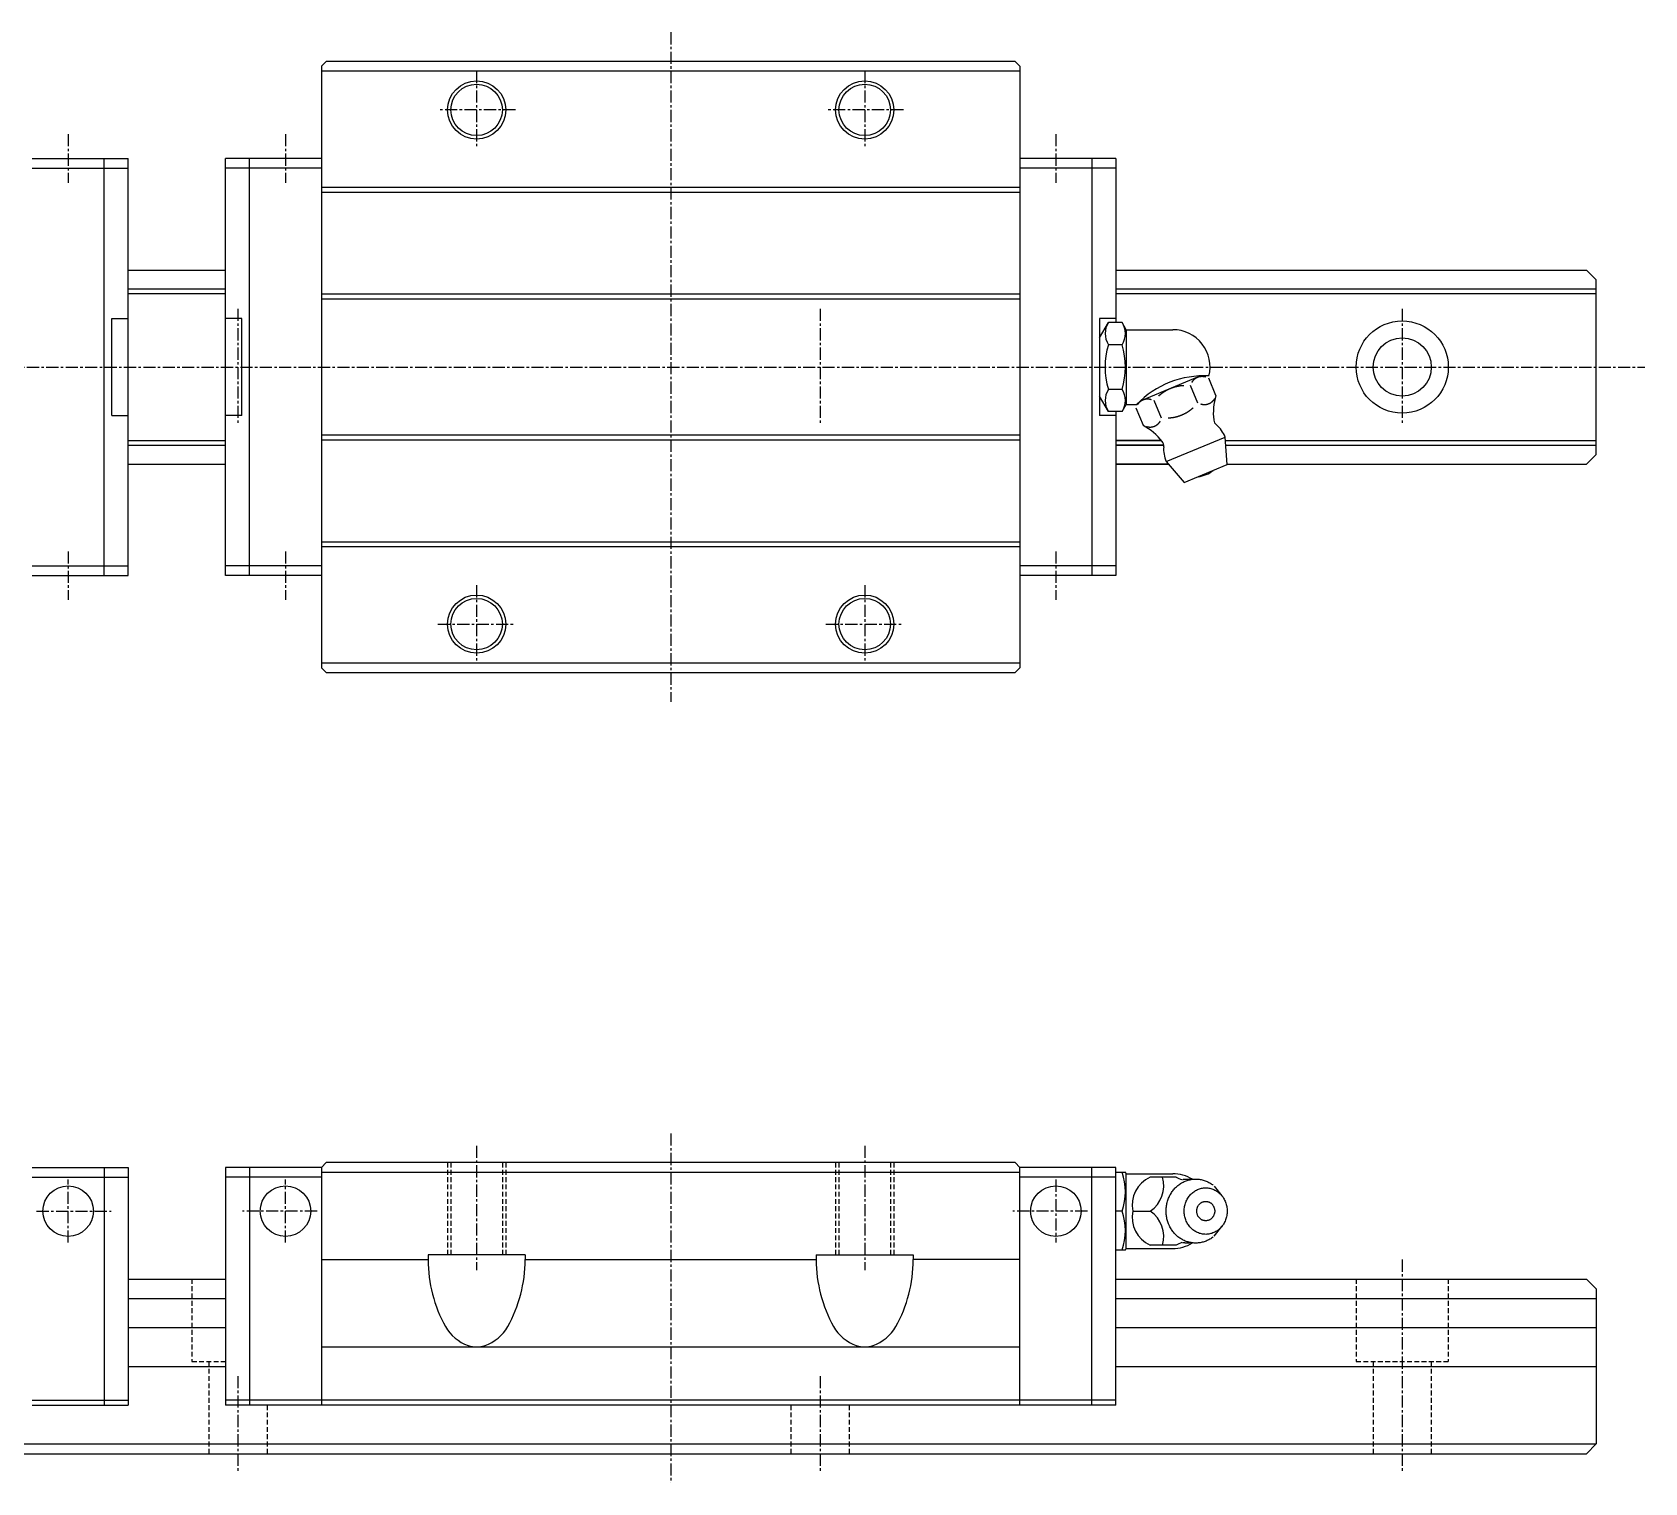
# Model space of a CAD drawing. Extents: x 10 to 404, y 10 to 189.
# Drawn here: x 238.1 to 404.3, y 39.9 to 189.4 of the extents above; entities that cross this region are included whole.
import ezdxf

# ---------------------------------------------------------------- set-up
doc = ezdxf.new("R2010")
doc.units = 0
doc.linetypes.add('CENTER', pattern=[2, 1.25, -0.25, 0.25, -0.25])
doc.linetypes.add('DASHED', pattern=[0.75, 0.5, -0.25])
doc.layers.get('0').update_dxf_attribs({"linetype": 'CONTINUOUS'})
doc.layers.add('CENTER', color=1, linetype='CENTER')

msp = doc.modelspace()

# ---------------------------------------------------------------- linework, layer by layer
at = {"color": 7, "linetype": 'CONTINUOUS'}
for p, q in [((267.93, 185.93), (268.43, 186.43)), ((339.43, 186.43), (268.43, 186.43)), ((339.93, 185.93), (339.43, 186.43)), ((267.93, 185.93), (267.93, 123.93)), ((339.93, 185.43), (267.93, 185.43)), ((339.93, 185.93), (339.93, 123.93)), ((238.13, 176.43), (245.53, 176.43)), ((245.53, 133.43), (245.53, 176.43)), ((245.53, 176.43), (248.03, 176.43)), ((248.03, 133.43), (248.03, 176.43)), ((258.03, 133.43), (258.03, 176.43)), ((260.53, 176.43), (258.03, 176.43)), ((260.53, 133.43), (260.53, 176.43)), ((267.93, 176.43), (260.53, 176.43)), ((347.33, 176.43), (339.93, 176.43)), ((347.33, 176.43), (347.33, 133.43)), ((349.83, 176.43), (347.33, 176.43)), ((349.83, 176.43), (349.83, 159.53)), ((238.13, 175.43), (245.53, 175.43)), ((245.53, 175.43), (248.03, 175.43)), ((260.53, 175.43), (258.03, 175.43)), ((267.93, 175.43), (260.53, 175.43)), ((347.33, 175.43), (339.93, 175.43)), ((349.83, 175.43), (347.33, 175.43)), ((339.93, 173.43), (267.93, 173.43)), ((339.93, 172.93), (267.93, 172.93)), ((248.03, 164.93), (258.03, 164.93)), ((349.83, 164.93), (398.33, 164.93)), ((399.33, 163.93), (398.33, 164.93)), ((248.03, 163), (258.03, 163)), ((349.83, 163), (399.33, 163)), ((399.33, 145.93), (399.33, 163.93)), ((248.03, 162.5), (258.03, 162.5)), ((339.93, 162.43), (267.93, 162.43)), ((339.93, 161.93), (267.93, 161.93)), ((349.83, 162.5), (399.33, 162.5)), ((246.33, 149.93), (246.33, 159.93)), ((246.33, 159.93), (248.03, 159.93)), ((259.73, 159.93), (258.03, 159.93)), ((259.73, 149.93), (259.73, 159.93)), ((348.13, 159.93), (348.13, 149.93)), ((349.83, 159.93), (348.13, 159.93)), ((348.13, 157.93), (349.05, 159.53)), ((348.13, 157.93), (348.13, 151.93)), ((350.45, 159.53), (349.05, 159.53)), ((350.89, 158.78), (350.45, 159.53)), ((350.89, 158.78), (350.89, 151.08)), ((350.89, 158.78), (355.68, 158.78)), ((350.45, 157.23), (349.05, 157.23)), ((352.36, 151.45), (358.52, 154.01)), ((358.26, 151.22), (357.51, 153.02)), ((360.13, 152), (359.39, 153.79)), ((349.05, 150.33), (348.13, 151.93)), ((350.45, 152.63), (349.05, 152.63)), ((354.52, 149.67), (353.77, 151.47)), ((246.33, 149.93), (248.03, 149.93)), ((259.73, 149.93), (258.03, 149.93)), ((349.83, 149.93), (348.13, 149.93)), ((350.45, 150.33), (349.05, 150.33)), ((349.83, 150.33), (349.83, 133.43)), ((350.45, 150.33), (350.89, 151.08)), ((350.89, 151.08), (351.98, 151.08)), ((352.65, 148.9), (351.9, 150.69)), ((267.93, 147.93), (339.93, 147.93)), ((248.03, 147.37), (258.03, 147.37)), ((248.03, 146.87), (258.03, 146.87)), ((267.93, 147.43), (339.93, 147.43)), ((354.51, 147.37), (349.83, 147.37)), ((349.83, 147.37), (354.51, 147.37)), ((354.77, 146.87), (349.83, 146.87)), ((349.83, 146.87), (354.77, 146.87)), ((354.99, 145.19), (361.09, 147.71)), ((361.29, 144.87), (361.09, 147.71)), ((361.12, 147.37), (399.33, 147.37)), ((361.15, 146.87), (399.33, 146.87)), ((248.03, 144.93), (258.03, 144.93)), ((355.21, 144.93), (349.83, 144.93)), ((349.83, 144.93), (355.21, 144.93)), ((354.99, 145.19), (356.86, 143.04)), ((356.86, 143.04), (361.29, 144.87)), ((361.29, 144.93), (398.33, 144.93)), ((399.33, 145.93), (398.33, 144.93)), ((267.93, 136.93), (339.93, 136.93)), ((267.93, 136.43), (339.93, 136.43)), ((238.13, 134.43), (245.53, 134.43)), ((238.13, 133.43), (245.53, 133.43)), ((245.53, 134.43), (248.03, 134.43)), ((245.53, 133.43), (248.03, 133.43)), ((260.53, 134.43), (258.03, 134.43)), ((260.53, 133.43), (258.03, 133.43)), ((267.93, 134.43), (260.53, 134.43)), ((267.93, 133.43), (260.53, 133.43)), ((347.33, 134.43), (339.93, 134.43)), ((347.33, 133.43), (339.93, 133.43)), ((349.83, 134.43), (347.33, 134.43)), ((349.83, 133.43), (347.33, 133.43)), ((267.93, 124.43), (339.93, 124.43)), ((267.93, 123.93), (268.43, 123.43)), ((268.43, 123.43), (339.43, 123.43)), ((339.43, 123.43), (339.93, 123.93)), ((238.13, 72.43), (245.53, 72.43)), ((245.53, 72.43), (245.53, 47.93)), ((245.53, 72.43), (248.03, 72.43)), ((248.03, 72.43), (248.03, 47.93)), ((258.03, 72.43), (258.03, 47.93)), ((260.53, 72.43), (258.03, 72.43)), ((260.53, 72.43), (260.53, 47.93)), ((267.93, 72.43), (260.53, 72.43)), ((268.43, 72.93), (267.93, 72.43)), ((267.93, 72.43), (267.93, 47.93)), ((267.93, 71.93), (339.93, 71.93)), ((339.43, 72.93), (268.43, 72.93)), ((339.43, 72.93), (339.93, 72.43)), ((339.93, 47.93), (339.93, 72.43)), ((347.33, 72.43), (339.93, 72.43)), ((347.33, 47.93), (347.33, 72.43)), ((349.83, 72.43), (347.33, 72.43)), ((349.83, 47.93), (349.83, 72.43)), ((349.83, 71.93), (350.8, 71.93)), ((350.89, 71.78), (350.8, 71.93)), ((350.89, 71.78), (355.68, 71.78)), ((350.89, 64.08), (350.89, 71.78)), ((238.13, 71.43), (245.53, 71.43)), ((245.53, 71.43), (248.03, 71.43)), ((260.53, 71.43), (258.03, 71.43)), ((267.93, 71.43), (260.53, 71.43)), ((347.33, 71.43), (339.93, 71.43)), ((349.83, 71.43), (347.33, 71.43)), ((356.03, 71.44), (353.35, 71.44)), ((359.95, 70.51), (360.75, 69.51)), ((350.45, 67.93), (349.83, 67.93)), ((351.56, 67.93), (353.35, 67.93)), ((359.95, 65.36), (360.75, 66.36)), ((288.93, 63.43), (278.93, 63.43)), ((278.93, 63.43), (278.93, 62.93)), ((288.93, 63.43), (288.93, 62.93)), ((318.93, 63.43), (328.93, 63.43)), ((318.93, 63.43), (318.93, 62.93)), ((328.93, 63.43), (328.93, 62.93)), ((349.83, 63.93), (350.8, 63.93)), ((350.8, 63.93), (350.89, 64.08)), ((350.89, 64.08), (355.68, 64.08)), ((356.03, 64.43), (353.35, 64.43)), ((267.93, 62.93), (278.93, 62.93)), ((288.93, 62.93), (318.93, 62.93)), ((339.93, 62.93), (328.93, 62.93)), ((248.03, 60.93), (258.03, 60.93)), ((349.83, 60.93), (398.33, 60.93)), ((398.33, 60.93), (399.33, 59.93)), ((399.33, 59.93), (399.33, 43.93)), ((248.03, 58.92), (258.03, 58.92)), ((349.83, 58.92), (399.33, 58.92)), ((248.03, 55.95), (258.03, 55.95)), ((349.83, 55.95), (399.33, 55.95)), ((267.93, 53.93), (339.93, 53.93)), ((248.03, 51.92), (258.03, 51.92)), ((349.83, 51.92), (399.33, 51.92)), ((238.13, 48.43), (245.53, 48.43)), ((245.53, 48.43), (248.03, 48.43)), ((260.53, 48.43), (258.03, 48.43)), ((267.93, 48.43), (260.53, 48.43)), ((339.93, 48.43), (267.93, 48.43)), ((347.33, 48.43), (339.93, 48.43)), ((349.83, 48.43), (347.33, 48.43)), ((238.13, 47.93), (245.53, 47.93)), ((245.53, 47.93), (248.03, 47.93)), ((260.53, 47.93), (258.03, 47.93)), ((267.93, 47.93), (260.53, 47.93)), ((339.93, 47.93), (267.93, 47.93)), ((347.33, 47.93), (339.93, 47.93)), ((349.83, 47.93), (347.33, 47.93)), ((119.33, 43.93), (399.33, 43.93)), ((398.33, 42.93), (399.33, 43.93)), ((120.33, 42.93), (398.33, 42.93))]:
    msp.add_line(p, q, dxfattribs=at)
at = {"color": 3, "linetype": 'DASHED'}
for p, q in [((280.93, 72.93), (280.93, 63.43)), ((281.28, 72.93), (281.28, 63.43)), ((286.58, 72.93), (286.58, 63.43)), ((286.93, 72.93), (286.93, 63.43)), ((320.93, 72.93), (320.93, 63.43)), ((321.28, 72.93), (321.28, 63.43)), ((326.58, 72.93), (326.58, 63.43)), ((326.93, 72.93), (326.93, 63.43)), ((254.58, 60.93), (254.58, 52.43)), ((374.58, 60.93), (374.58, 52.43)), ((384.08, 60.93), (384.08, 52.43)), ((254.58, 52.43), (258.03, 52.43)), ((256.33, 52.43), (256.33, 42.93)), ((374.58, 52.43), (384.08, 52.43)), ((376.33, 52.43), (376.33, 42.93)), ((382.33, 52.43), (382.33, 42.93)), ((262.33, 47.93), (262.33, 42.93)), ((316.33, 47.93), (316.33, 42.93)), ((322.33, 47.93), (322.33, 42.93))]:
    msp.add_line(p, q, dxfattribs=at)
at = {"color": 7, "linetype": 'CONTINUOUS'}
for points in [[(354.25, 151.97, 0), (354.26, 151.99, 0), (354.28, 152, 0), (354.3, 152.01, 0), (354.31, 152.03, 0), (354.33, 152.04, 0), (354.35, 152.06, 0), (354.37, 152.07, 0), (354.38, 152.09, 0), (354.4, 152.1, 0), (354.42, 152.12, 0), (354.44, 152.13, 0), (354.45, 152.15, 0), (354.47, 152.16, 0), (354.49, 152.17, 0), (354.51, 152.19, 0), (354.52, 152.2, 0), (354.54, 152.21, 0), (354.56, 152.23, 0), (354.58, 152.24, 0), (354.6, 152.25, 0), (354.61, 152.27, 0), (354.63, 152.28, 0), (354.65, 152.29, 0), (354.67, 152.31, 0), (354.69, 152.32, 0), (354.7, 152.33, 0), (354.72, 152.34, 0), (354.74, 152.36, 0), (354.76, 152.37, 0), (354.78, 152.38, 0), (354.8, 152.39, 0), (354.82, 152.41, 0), (354.83, 152.42, 0), (354.85, 152.43, 0), (354.87, 152.44, 0), (354.89, 152.45, 0), (354.91, 152.46, 0), (354.93, 152.47, 0), (354.95, 152.49, 0), (354.97, 152.5, 0), (354.99, 152.51, 0), (355.01, 152.52, 0), (355.02, 152.53, 0), (355.04, 152.54, 0), (355.06, 152.55, 0), (355.08, 152.56, 0), (355.1, 152.57, 0), (355.12, 152.58, 0), (355.14, 152.59, 0), (355.16, 152.6, 0), (355.18, 152.61, 0), (355.2, 152.62, 0), (355.22, 152.63, 0), (355.24, 152.64, 0), (355.26, 152.65, 0), (355.28, 152.66, 0), (355.3, 152.67, 0), (355.32, 152.68, 0), (355.34, 152.69, 0), (355.36, 152.7, 0), (355.38, 152.71, 0), (355.4, 152.71, 0), (355.42, 152.72, 0), (355.44, 152.73, 0), (355.46, 152.74, 0), (355.48, 152.75, 0), (355.5, 152.76, 0), (355.52, 152.76, 0), (355.54, 152.77, 0), (355.56, 152.78, 0), (355.58, 152.79, 0), (355.6, 152.79, 0), (355.63, 152.8, 0), (355.65, 152.81, 0), (355.67, 152.82, 0), (355.69, 152.82, 0), (355.71, 152.83, 0), (355.73, 152.84, 0), (355.75, 152.84, 0), (355.77, 152.85, 0), (355.79, 152.86, 0), (355.81, 152.86, 0), (355.84, 152.87, 0), (355.86, 152.88, 0), (355.88, 152.88, 0), (355.9, 152.89, 0), (355.92, 152.9, 0), (355.94, 152.9, 0), (355.96, 152.91, 0), (355.98, 152.91, 0), (356.01, 152.92, 0), (356.03, 152.92, 0), (356.05, 152.93, 0), (356.07, 152.93, 0), (356.09, 152.94, 0), (356.11, 152.94, 0), (356.14, 152.95, 0), (356.16, 152.95, 0), (356.18, 152.96, 0), (356.2, 152.96, 0), (356.22, 152.97, 0), (356.24, 152.97, 0), (356.27, 152.97, 0), (356.29, 152.98, 0), (356.31, 152.98, 0), (356.33, 152.99, 0), (356.35, 152.99, 0), (356.38, 152.99, 0), (356.4, 153, 0), (356.42, 153, 0), (356.44, 153, 0), (356.46, 153, 0), (356.49, 153.01, 0), (356.51, 153.01, 0), (356.53, 153.01, 0), (356.55, 153.01, 0), (356.58, 153.02, 0), (356.6, 153.02, 0), (356.62, 153.02, 0), (356.64, 153.02, 0), (356.67, 153.03, 0), (356.69, 153.03, 0), (356.71, 153.03, 0), (356.73, 153.03, 0), (356.76, 153.03, 0), (356.78, 153.03, 0), (356.8, 153.04, 0), (356.82, 153.04, 0)], [(357.65, 153.34, 0), (357.66, 153.35, 0), (357.67, 153.37, 0), (357.67, 153.38, 0), (357.68, 153.39, 0), (357.69, 153.4, 0), (357.69, 153.41, 0), (357.7, 153.42, 0), (357.71, 153.44, 0), (357.72, 153.45, 0), (357.72, 153.46, 0), (357.73, 153.47, 0), (357.74, 153.48, 0), (357.75, 153.49, 0), (357.76, 153.5, 0), (357.76, 153.51, 0), (357.77, 153.52, 0), (357.78, 153.53, 0), (357.79, 153.54, 0), (357.8, 153.55, 0), (357.81, 153.56, 0), (357.81, 153.57, 0), (357.82, 153.58, 0), (357.83, 153.59, 0), (357.84, 153.6, 0), (357.85, 153.61, 0), (357.86, 153.62, 0), (357.87, 153.63, 0), (357.88, 153.64, 0), (357.88, 153.65, 0), (357.89, 153.66, 0), (357.9, 153.67, 0), (357.91, 153.68, 0), (357.92, 153.69, 0), (357.93, 153.69, 0), (357.94, 153.7, 0), (357.95, 153.71, 0), (357.96, 153.72, 0), (357.97, 153.73, 0), (357.98, 153.74, 0), (357.99, 153.74, 0), (358, 153.75, 0), (358.01, 153.76, 0), (358.02, 153.77, 0), (358.03, 153.77, 0), (358.04, 153.78, 0), (358.05, 153.79, 0), (358.06, 153.79, 0), (358.07, 153.8, 0), (358.08, 153.81, 0), (358.09, 153.81, 0), (358.1, 153.82, 0), (358.11, 153.83, 0), (358.12, 153.83, 0), (358.14, 153.84, 0), (358.15, 153.84, 0), (358.16, 153.85, 0), (358.17, 153.86, 0), (358.18, 153.86, 0), (358.19, 153.87, 0), (358.2, 153.87, 0), (358.21, 153.88, 0), (358.22, 153.88, 0), (358.24, 153.89, 0), (358.25, 153.89, 0), (358.26, 153.9, 0), (358.27, 153.9, 0), (358.28, 153.91, 0), (358.29, 153.91, 0), (358.31, 153.91, 0), (358.32, 153.92, 0), (358.33, 153.92, 0), (358.34, 153.93, 0), (358.35, 153.93, 0), (358.36, 153.93, 0), (358.38, 153.94, 0), (358.39, 153.94, 0), (358.4, 153.94, 0), (358.41, 153.95, 0), (358.42, 153.95, 0), (358.44, 153.95, 0), (358.45, 153.96, 0), (358.46, 153.96, 0), (358.47, 153.96, 0), (358.49, 153.96, 0), (358.5, 153.96, 0), (358.51, 153.97, 0), (358.52, 153.97, 0), (358.54, 153.97, 0), (358.55, 153.97, 0), (358.56, 153.97, 0), (358.57, 153.97, 0), (358.59, 153.97, 0), (358.6, 153.97, 0), (358.61, 153.98, 0), (358.62, 153.98, 0), (358.64, 153.98, 0), (358.65, 153.98, 0), (358.66, 153.98, 0), (358.68, 153.98, 0), (358.69, 153.98, 0), (358.7, 153.98, 0), (358.71, 153.98, 0), (358.73, 153.98, 0), (358.74, 153.98, 0), (358.75, 153.98, 0), (358.77, 153.97, 0), (358.78, 153.97, 0), (358.79, 153.97, 0), (358.81, 153.97, 0), (358.82, 153.97, 0), (358.83, 153.97, 0), (358.85, 153.97, 0), (358.86, 153.97, 0), (358.87, 153.96, 0), (358.89, 153.96, 0), (358.9, 153.96, 0), (358.91, 153.96, 0), (358.92, 153.96, 0), (358.94, 153.95, 0), (358.95, 153.95, 0), (358.96, 153.95, 0), (358.98, 153.94, 0), (358.99, 153.94, 0), (359.01, 153.94, 0), (359.02, 153.93, 0), (359.03, 153.93, 0), (359.05, 153.93, 0), (359.06, 153.92, 0)], [(352.04, 151.02, 0), (352.05, 151.03, 0), (352.05, 151.04, 0), (352.06, 151.05, 0), (352.07, 151.06, 0), (352.07, 151.08, 0), (352.08, 151.09, 0), (352.09, 151.1, 0), (352.1, 151.11, 0), (352.1, 151.12, 0), (352.11, 151.13, 0), (352.12, 151.14, 0), (352.13, 151.15, 0), (352.14, 151.17, 0), (352.14, 151.18, 0), (352.15, 151.19, 0), (352.16, 151.2, 0), (352.17, 151.21, 0), (352.18, 151.22, 0), (352.18, 151.23, 0), (352.19, 151.24, 0), (352.2, 151.25, 0), (352.21, 151.26, 0), (352.22, 151.27, 0), (352.23, 151.28, 0), (352.24, 151.29, 0), (352.24, 151.3, 0), (352.25, 151.31, 0), (352.26, 151.32, 0), (352.27, 151.33, 0), (352.28, 151.34, 0), (352.29, 151.34, 0), (352.3, 151.35, 0), (352.31, 151.36, 0), (352.32, 151.37, 0), (352.33, 151.38, 0), (352.34, 151.39, 0), (352.35, 151.39, 0), (352.36, 151.4, 0), (352.37, 151.41, 0), (352.38, 151.42, 0), (352.39, 151.43, 0), (352.4, 151.43, 0), (352.41, 151.44, 0), (352.42, 151.45, 0), (352.43, 151.46, 0), (352.44, 151.46, 0), (352.45, 151.47, 0), (352.46, 151.48, 0), (352.47, 151.48, 0), (352.48, 151.49, 0), (352.49, 151.5, 0), (352.5, 151.5, 0), (352.51, 151.51, 0), (352.52, 151.51, 0), (352.53, 151.52, 0), (352.54, 151.53, 0), (352.56, 151.53, 0), (352.57, 151.54, 0), (352.58, 151.54, 0), (352.59, 151.55, 0), (352.6, 151.55, 0), (352.61, 151.56, 0), (352.62, 151.56, 0), (352.63, 151.57, 0), (352.65, 151.57, 0), (352.66, 151.58, 0), (352.67, 151.58, 0), (352.68, 151.59, 0), (352.69, 151.59, 0), (352.7, 151.59, 0), (352.72, 151.6, 0), (352.73, 151.6, 0), (352.74, 151.61, 0), (352.75, 151.61, 0), (352.76, 151.61, 0), (352.78, 151.62, 0), (352.79, 151.62, 0), (352.8, 151.62, 0), (352.81, 151.62, 0), (352.82, 151.63, 0), (352.84, 151.63, 0), (352.85, 151.63, 0), (352.86, 151.63, 0), (352.87, 151.64, 0), (352.89, 151.64, 0), (352.9, 151.64, 0), (352.91, 151.64, 0), (352.92, 151.64, 0), (352.94, 151.65, 0), (352.95, 151.65, 0), (352.96, 151.65, 0), (352.97, 151.65, 0), (352.99, 151.65, 0), (353, 151.65, 0), (353.01, 151.65, 0), (353.02, 151.65, 0), (353.04, 151.65, 0), (353.05, 151.65, 0), (353.06, 151.65, 0), (353.08, 151.65, 0), (353.09, 151.65, 0), (353.1, 151.65, 0), (353.11, 151.65, 0), (353.13, 151.65, 0), (353.14, 151.65, 0), (353.15, 151.65, 0), (353.17, 151.65, 0), (353.18, 151.65, 0), (353.19, 151.65, 0), (353.21, 151.65, 0), (353.22, 151.64, 0), (353.23, 151.64, 0), (353.25, 151.64, 0), (353.26, 151.64, 0), (353.27, 151.64, 0), (353.29, 151.63, 0), (353.3, 151.63, 0), (353.31, 151.63, 0), (353.33, 151.63, 0), (353.34, 151.62, 0), (353.35, 151.62, 0), (353.37, 151.62, 0), (353.38, 151.62, 0), (353.39, 151.61, 0), (353.41, 151.61, 0), (353.42, 151.61, 0), (353.43, 151.6, 0), (353.45, 151.6, 0)], [(359.99, 151.67, 0), (359.98, 151.66, 0), (359.98, 151.65, 0), (359.97, 151.64, 0), (359.96, 151.63, 0), (359.96, 151.61, 0), (359.95, 151.6, 0), (359.94, 151.59, 0), (359.93, 151.58, 0), (359.93, 151.57, 0), (359.92, 151.56, 0), (359.91, 151.55, 0), (359.9, 151.53, 0), (359.89, 151.52, 0), (359.89, 151.51, 0), (359.88, 151.5, 0), (359.87, 151.49, 0), (359.86, 151.48, 0), (359.85, 151.47, 0), (359.85, 151.46, 0), (359.84, 151.45, 0), (359.83, 151.44, 0), (359.82, 151.43, 0), (359.81, 151.42, 0), (359.8, 151.41, 0), (359.79, 151.4, 0), (359.79, 151.39, 0), (359.78, 151.38, 0), (359.77, 151.37, 0), (359.76, 151.37, 0), (359.75, 151.36, 0), (359.74, 151.35, 0), (359.73, 151.34, 0), (359.72, 151.33, 0), (359.71, 151.32, 0), (359.7, 151.31, 0), (359.69, 151.3, 0), (359.68, 151.3, 0), (359.67, 151.29, 0), (359.66, 151.28, 0), (359.65, 151.27, 0), (359.64, 151.26, 0), (359.63, 151.26, 0), (359.62, 151.25, 0), (359.61, 151.24, 0), (359.6, 151.24, 0), (359.59, 151.23, 0), (359.58, 151.22, 0), (359.57, 151.21, 0), (359.56, 151.21, 0), (359.55, 151.2, 0), (359.54, 151.19, 0), (359.53, 151.19, 0), (359.52, 151.18, 0), (359.51, 151.18, 0), (359.5, 151.17, 0), (359.48, 151.16, 0), (359.47, 151.16, 0), (359.46, 151.15, 0), (359.45, 151.15, 0), (359.44, 151.14, 0), (359.43, 151.14, 0), (359.42, 151.13, 0), (359.41, 151.13, 0), (359.4, 151.12, 0), (359.38, 151.12, 0), (359.37, 151.11, 0), (359.36, 151.11, 0), (359.35, 151.1, 0), (359.34, 151.1, 0), (359.33, 151.1, 0), (359.31, 151.09, 0), (359.3, 151.09, 0), (359.29, 151.08, 0), (359.28, 151.08, 0), (359.27, 151.08, 0), (359.25, 151.07, 0), (359.24, 151.07, 0), (359.23, 151.07, 0), (359.22, 151.06, 0), (359.21, 151.06, 0), (359.19, 151.06, 0), (359.18, 151.06, 0), (359.17, 151.06, 0), (359.16, 151.05, 0), (359.14, 151.05, 0), (359.13, 151.05, 0), (359.12, 151.05, 0), (359.11, 151.05, 0), (359.09, 151.04, 0), (359.08, 151.04, 0), (359.07, 151.04, 0), (359.06, 151.04, 0), (359.04, 151.04, 0), (359.03, 151.04, 0), (359.02, 151.04, 0), (359.01, 151.04, 0), (358.99, 151.04, 0), (358.98, 151.04, 0), (358.97, 151.04, 0), (358.95, 151.04, 0), (358.94, 151.04, 0), (358.93, 151.04, 0), (358.92, 151.04, 0), (358.9, 151.04, 0), (358.89, 151.04, 0), (358.88, 151.04, 0), (358.86, 151.04, 0), (358.85, 151.04, 0), (358.84, 151.04, 0), (358.82, 151.04, 0), (358.81, 151.05, 0), (358.8, 151.05, 0), (358.78, 151.05, 0), (358.77, 151.05, 0), (358.76, 151.05, 0), (358.74, 151.06, 0), (358.73, 151.06, 0), (358.72, 151.06, 0), (358.7, 151.06, 0), (358.69, 151.06, 0), (358.68, 151.07, 0), (358.66, 151.07, 0), (358.65, 151.07, 0), (358.64, 151.08, 0), (358.62, 151.08, 0), (358.61, 151.08, 0), (358.6, 151.09, 0), (358.58, 151.09, 0)], [(357.78, 150.72, 0), (357.77, 150.71, 0), (357.75, 150.69, 0), (357.73, 150.68, 0), (357.72, 150.66, 0), (357.7, 150.65, 0), (357.68, 150.63, 0), (357.66, 150.62, 0), (357.65, 150.6, 0), (357.63, 150.59, 0), (357.61, 150.57, 0), (357.59, 150.56, 0), (357.58, 150.54, 0), (357.56, 150.53, 0), (357.54, 150.52, 0), (357.52, 150.5, 0), (357.51, 150.49, 0), (357.49, 150.48, 0), (357.47, 150.46, 0), (357.45, 150.45, 0), (357.43, 150.44, 0), (357.42, 150.42, 0), (357.4, 150.41, 0), (357.38, 150.4, 0), (357.36, 150.38, 0), (357.34, 150.37, 0), (357.33, 150.36, 0), (357.31, 150.35, 0), (357.29, 150.33, 0), (357.27, 150.32, 0), (357.25, 150.31, 0), (357.23, 150.3, 0), (357.21, 150.28, 0), (357.2, 150.27, 0), (357.18, 150.26, 0), (357.16, 150.25, 0), (357.14, 150.24, 0), (357.12, 150.23, 0), (357.1, 150.22, 0), (357.08, 150.2, 0), (357.06, 150.19, 0), (357.04, 150.18, 0), (357.02, 150.17, 0), (357.01, 150.16, 0), (356.99, 150.15, 0), (356.97, 150.14, 0), (356.95, 150.13, 0), (356.93, 150.12, 0), (356.91, 150.11, 0), (356.89, 150.1, 0), (356.87, 150.09, 0), (356.85, 150.08, 0), (356.83, 150.07, 0), (356.81, 150.06, 0), (356.79, 150.05, 0), (356.77, 150.04, 0), (356.75, 150.03, 0), (356.73, 150.02, 0), (356.71, 150.01, 0), (356.69, 150, 0), (356.67, 149.99, 0), (356.65, 149.99, 0), (356.63, 149.98, 0), (356.61, 149.97, 0), (356.59, 149.96, 0), (356.57, 149.95, 0), (356.55, 149.94, 0), (356.53, 149.93, 0), (356.51, 149.93, 0), (356.49, 149.92, 0), (356.47, 149.91, 0), (356.45, 149.9, 0), (356.42, 149.9, 0), (356.4, 149.89, 0), (356.38, 149.88, 0), (356.36, 149.87, 0), (356.34, 149.87, 0), (356.32, 149.86, 0), (356.3, 149.85, 0), (356.28, 149.85, 0), (356.26, 149.84, 0), (356.24, 149.83, 0), (356.22, 149.83, 0), (356.19, 149.82, 0), (356.17, 149.81, 0), (356.15, 149.81, 0), (356.13, 149.8, 0), (356.11, 149.79, 0), (356.09, 149.79, 0), (356.07, 149.78, 0), (356.05, 149.78, 0), (356.02, 149.77, 0), (356, 149.77, 0), (355.98, 149.76, 0), (355.96, 149.76, 0), (355.94, 149.75, 0), (355.92, 149.75, 0), (355.89, 149.74, 0), (355.87, 149.74, 0), (355.85, 149.73, 0), (355.83, 149.73, 0), (355.81, 149.72, 0), (355.79, 149.72, 0), (355.76, 149.72, 0), (355.74, 149.71, 0), (355.72, 149.71, 0), (355.7, 149.71, 0), (355.68, 149.7, 0), (355.65, 149.7, 0), (355.63, 149.69, 0), (355.61, 149.69, 0), (355.59, 149.69, 0), (355.57, 149.69, 0), (355.54, 149.68, 0), (355.52, 149.68, 0), (355.5, 149.68, 0), (355.48, 149.68, 0), (355.45, 149.67, 0), (355.43, 149.67, 0), (355.41, 149.67, 0), (355.39, 149.67, 0), (355.36, 149.66, 0), (355.34, 149.66, 0), (355.32, 149.66, 0), (355.3, 149.66, 0), (355.27, 149.66, 0), (355.25, 149.66, 0), (355.23, 149.65, 0), (355.21, 149.65, 0)], [(354.38, 149.35, 0), (354.37, 149.34, 0), (354.36, 149.32, 0), (354.36, 149.31, 0), (354.35, 149.3, 0), (354.34, 149.29, 0), (354.34, 149.28, 0), (354.33, 149.27, 0), (354.32, 149.25, 0), (354.31, 149.24, 0), (354.31, 149.23, 0), (354.3, 149.22, 0), (354.29, 149.21, 0), (354.28, 149.2, 0), (354.27, 149.19, 0), (354.27, 149.18, 0), (354.26, 149.17, 0), (354.25, 149.16, 0), (354.24, 149.15, 0), (354.23, 149.14, 0), (354.22, 149.13, 0), (354.22, 149.12, 0), (354.21, 149.11, 0), (354.2, 149.1, 0), (354.19, 149.09, 0), (354.18, 149.08, 0), (354.17, 149.07, 0), (354.16, 149.06, 0), (354.15, 149.05, 0), (354.15, 149.04, 0), (354.14, 149.03, 0), (354.13, 149.02, 0), (354.12, 149.01, 0), (354.11, 149, 0), (354.1, 149, 0), (354.09, 148.99, 0), (354.08, 148.98, 0), (354.07, 148.97, 0), (354.06, 148.96, 0), (354.05, 148.96, 0), (354.04, 148.95, 0), (354.03, 148.94, 0), (354.02, 148.93, 0), (354.01, 148.93, 0), (354, 148.92, 0), (353.99, 148.91, 0), (353.98, 148.9, 0), (353.97, 148.9, 0), (353.96, 148.89, 0), (353.95, 148.88, 0), (353.94, 148.88, 0), (353.93, 148.87, 0), (353.92, 148.86, 0), (353.91, 148.86, 0), (353.89, 148.85, 0), (353.88, 148.84, 0), (353.87, 148.84, 0), (353.86, 148.83, 0), (353.85, 148.83, 0), (353.84, 148.82, 0), (353.83, 148.82, 0), (353.82, 148.81, 0), (353.81, 148.81, 0), (353.79, 148.8, 0), (353.78, 148.8, 0), (353.77, 148.79, 0), (353.76, 148.79, 0), (353.75, 148.78, 0), (353.74, 148.78, 0), (353.72, 148.78, 0), (353.71, 148.77, 0), (353.7, 148.77, 0), (353.69, 148.76, 0), (353.68, 148.76, 0), (353.67, 148.76, 0), (353.65, 148.75, 0), (353.64, 148.75, 0), (353.63, 148.75, 0), (353.62, 148.74, 0), (353.61, 148.74, 0), (353.59, 148.74, 0), (353.58, 148.74, 0), (353.57, 148.73, 0), (353.56, 148.73, 0), (353.54, 148.73, 0), (353.53, 148.73, 0), (353.52, 148.72, 0), (353.51, 148.72, 0), (353.49, 148.72, 0), (353.48, 148.72, 0), (353.47, 148.72, 0), (353.46, 148.72, 0), (353.44, 148.72, 0), (353.43, 148.71, 0), (353.42, 148.71, 0), (353.41, 148.71, 0), (353.39, 148.71, 0), (353.38, 148.71, 0), (353.37, 148.71, 0), (353.35, 148.71, 0), (353.34, 148.71, 0), (353.33, 148.71, 0), (353.32, 148.71, 0), (353.3, 148.71, 0), (353.29, 148.71, 0), (353.28, 148.71, 0), (353.26, 148.71, 0), (353.25, 148.72, 0), (353.24, 148.72, 0), (353.22, 148.72, 0), (353.21, 148.72, 0), (353.2, 148.72, 0), (353.18, 148.72, 0), (353.17, 148.72, 0), (353.16, 148.73, 0), (353.14, 148.73, 0), (353.13, 148.73, 0), (353.12, 148.73, 0), (353.1, 148.74, 0), (353.09, 148.74, 0), (353.08, 148.74, 0), (353.06, 148.74, 0), (353.05, 148.75, 0), (353.04, 148.75, 0), (353.02, 148.75, 0), (353.01, 148.76, 0), (353, 148.76, 0), (352.98, 148.76, 0), (352.97, 148.77, 0)], [(359.85, 65.28, 0), (359.77, 65.21, 0), (359.68, 65.15, 0), (359.59, 65.09, 0), (359.5, 65.04, 0), (359.41, 64.98, 0), (359.31, 64.93, 0), (359.22, 64.89, 0), (359.12, 64.85, 0), (359.02, 64.81, 0), (358.92, 64.77, 0), (358.82, 64.74, 0), (358.71, 64.72, 0), (358.61, 64.69, 0), (358.51, 64.67, 0), (358.4, 64.66, 0), (358.3, 64.65, 0), (358.19, 64.64, 0), (358.09, 64.64, 0), (357.98, 64.64, 0), (357.88, 64.64, 0), (357.77, 64.65, 0), (357.67, 64.66, 0), (357.57, 64.68, 0), (357.46, 64.7, 0), (357.36, 64.72, 0), (357.26, 64.75, 0), (357.16, 64.78, 0), (357.06, 64.81, 0), (356.96, 64.85, 0), (356.86, 64.89, 0), (356.76, 64.94, 0), (356.67, 64.99, 0), (356.58, 65.04, 0), (356.49, 65.1, 0), (356.4, 65.16, 0), (356.31, 65.22, 0), (356.22, 65.29, 0), (356.14, 65.36, 0), (356.06, 65.43, 0), (355.98, 65.51, 0), (355.9, 65.58, 0), (355.83, 65.66, 0), (355.76, 65.75, 0), (355.69, 65.84, 0), (355.63, 65.92, 0), (355.56, 66.02, 0), (355.5, 66.11, 0), (355.45, 66.21, 0), (355.39, 66.3, 0), (355.34, 66.4, 0), (355.3, 66.5, 0), (355.25, 66.61, 0), (355.21, 66.71, 0), (355.17, 66.82, 0), (355.14, 66.93, 0), (355.11, 67.04, 0), (355.08, 67.15, 0), (355.06, 67.26, 0), (355.04, 67.37, 0), (355.02, 67.48, 0), (355.01, 67.59, 0), (355, 67.71, 0), (355, 67.82, 0), (354.99, 67.93, 0), (355, 68.05, 0), (355, 68.16, 0), (355.01, 68.28, 0), (355.02, 68.39, 0), (355.04, 68.5, 0), (355.06, 68.61, 0), (355.08, 68.72, 0), (355.11, 68.83, 0), (355.14, 68.94, 0), (355.17, 69.05, 0), (355.21, 69.16, 0), (355.25, 69.26, 0), (355.3, 69.37, 0), (355.34, 69.47, 0), (355.39, 69.57, 0), (355.45, 69.66, 0), (355.5, 69.76, 0), (355.56, 69.85, 0), (355.63, 69.95, 0), (355.69, 70.03, 0), (355.76, 70.12, 0), (355.83, 70.2, 0), (355.9, 70.29, 0), (355.98, 70.36, 0), (356.06, 70.44, 0), (356.14, 70.51, 0), (356.22, 70.58, 0), (356.31, 70.65, 0), (356.4, 70.71, 0), (356.49, 70.77, 0), (356.58, 70.83, 0), (356.67, 70.88, 0), (356.76, 70.93, 0), (356.86, 70.98, 0), (356.96, 71.02, 0), (357.06, 71.06, 0), (357.16, 71.09, 0), (357.26, 71.12, 0), (357.36, 71.15, 0), (357.46, 71.17, 0), (357.57, 71.19, 0), (357.67, 71.21, 0), (357.77, 71.22, 0), (357.88, 71.23, 0), (357.98, 71.23, 0), (358.09, 71.23, 0), (358.19, 71.23, 0), (358.3, 71.22, 0), (358.4, 71.21, 0), (358.51, 71.2, 0), (358.61, 71.18, 0), (358.71, 71.15, 0), (358.82, 71.13, 0), (358.92, 71.1, 0), (359.02, 71.06, 0), (359.12, 71.02, 0), (359.22, 70.98, 0), (359.31, 70.94, 0), (359.41, 70.89, 0), (359.5, 70.83, 0), (359.59, 70.78, 0), (359.68, 70.72, 0), (359.77, 70.66, 0), (359.85, 70.59, 0)], [(356.67, 71.19, 0), (356.68, 71.19, 0), (356.68, 71.19, 0), (356.69, 71.19, 0), (356.7, 71.19, 0), (356.7, 71.19, 0), (356.71, 71.2, 0), (356.72, 71.2, 0), (356.73, 71.2, 0), (356.73, 71.2, 0), (356.74, 71.2, 0), (356.75, 71.2, 0), (356.75, 71.2, 0), (356.76, 71.2, 0), (356.77, 71.2, 0), (356.78, 71.21, 0), (356.78, 71.21, 0), (356.79, 71.21, 0), (356.8, 71.21, 0), (356.8, 71.21, 0), (356.81, 71.21, 0), (356.82, 71.21, 0), (356.82, 71.21, 0), (356.83, 71.21, 0), (356.84, 71.21, 0), (356.85, 71.21, 0), (356.85, 71.22, 0), (356.86, 71.22, 0), (356.87, 71.22, 0), (356.87, 71.22, 0), (356.88, 71.22, 0), (356.89, 71.22, 0), (356.9, 71.22, 0), (356.9, 71.22, 0), (356.91, 71.22, 0), (356.92, 71.22, 0), (356.92, 71.22, 0), (356.93, 71.22, 0), (356.94, 71.22, 0), (356.95, 71.22, 0), (356.95, 71.23, 0), (356.96, 71.23, 0), (356.97, 71.23, 0), (356.97, 71.23, 0), (356.98, 71.23, 0), (356.99, 71.23, 0), (357, 71.23, 0), (357, 71.23, 0), (357.01, 71.23, 0), (357.02, 71.23, 0), (357.02, 71.23, 0), (357.03, 71.23, 0), (357.04, 71.23, 0), (357.05, 71.23, 0), (357.05, 71.23, 0), (357.06, 71.23, 0), (357.07, 71.23, 0), (357.07, 71.23, 0), (357.08, 71.23, 0), (357.09, 71.23, 0), (357.1, 71.23, 0), (357.1, 71.23, 0), (357.11, 71.23, 0), (357.12, 71.23, 0), (357.12, 71.23, 0), (357.13, 71.23, 0), (357.14, 71.23, 0), (357.15, 71.23, 0), (357.15, 71.23, 0), (357.16, 71.23, 0), (357.17, 71.23, 0), (357.17, 71.23, 0), (357.18, 71.23, 0), (357.19, 71.23, 0), (357.2, 71.23, 0), (357.2, 71.23, 0), (357.21, 71.23, 0), (357.22, 71.23, 0), (357.22, 71.23, 0), (357.23, 71.23, 0), (357.24, 71.23, 0), (357.25, 71.23, 0), (357.25, 71.23, 0), (357.26, 71.23, 0), (357.27, 71.23, 0), (357.27, 71.23, 0), (357.28, 71.23, 0), (357.29, 71.23, 0), (357.3, 71.23, 0), (357.3, 71.23, 0), (357.31, 71.23, 0), (357.32, 71.23, 0), (357.32, 71.23, 0), (357.33, 71.23, 0), (357.34, 71.23, 0), (357.35, 71.23, 0), (357.35, 71.23, 0), (357.36, 71.23, 0), (357.37, 71.23, 0), (357.37, 71.23, 0), (357.38, 71.23, 0), (357.39, 71.23, 0), (357.4, 71.23, 0), (357.4, 71.23, 0), (357.41, 71.23, 0), (357.42, 71.23, 0), (357.42, 71.22, 0), (357.43, 71.22, 0), (357.44, 71.22, 0), (357.45, 71.22, 0), (357.45, 71.22, 0), (357.46, 71.22, 0), (357.47, 71.22, 0), (357.47, 71.22, 0), (357.48, 71.22, 0), (357.49, 71.22, 0), (357.5, 71.22, 0), (357.5, 71.22, 0), (357.51, 71.22, 0), (357.52, 71.22, 0), (357.52, 71.21, 0), (357.53, 71.21, 0), (357.54, 71.21, 0), (357.55, 71.21, 0), (357.55, 71.21, 0), (357.56, 71.21, 0), (357.57, 71.21, 0), (357.57, 71.21, 0), (357.58, 71.21, 0)], [(359.08, 65.53, 0), (358.97, 65.54, 0), (358.86, 65.55, 0), (358.75, 65.56, 0), (358.64, 65.58, 0), (358.54, 65.61, 0), (358.43, 65.64, 0), (358.33, 65.68, 0), (358.23, 65.72, 0), (358.13, 65.77, 0), (358.03, 65.82, 0), (357.94, 65.88, 0), (357.84, 65.94, 0), (357.76, 66.01, 0), (357.67, 66.08, 0), (357.59, 66.16, 0), (357.51, 66.24, 0), (357.43, 66.32, 0), (357.36, 66.41, 0), (357.3, 66.51, 0), (357.23, 66.6, 0), (357.17, 66.7, 0), (357.12, 66.8, 0), (357.07, 66.91, 0), (357.03, 67.02, 0), (356.99, 67.13, 0), (356.95, 67.24, 0), (356.93, 67.35, 0), (356.9, 67.47, 0), (356.88, 67.58, 0), (356.87, 67.7, 0), (356.86, 67.82, 0), (356.86, 67.93, 0), (356.86, 68.05, 0), (356.87, 68.17, 0), (356.88, 68.29, 0), (356.9, 68.4, 0), (356.93, 68.52, 0), (356.95, 68.63, 0), (356.99, 68.74, 0), (357.03, 68.85, 0), (357.07, 68.96, 0), (357.12, 69.07, 0), (357.17, 69.17, 0), (357.23, 69.27, 0), (357.3, 69.36, 0), (357.36, 69.46, 0), (357.43, 69.55, 0), (357.51, 69.63, 0), (357.59, 69.71, 0), (357.67, 69.79, 0), (357.76, 69.86, 0), (357.84, 69.93, 0), (357.94, 69.99, 0), (358.03, 70.05, 0), (358.13, 70.1, 0), (358.23, 70.15, 0), (358.33, 70.19, 0), (358.43, 70.23, 0), (358.54, 70.26, 0), (358.64, 70.29, 0), (358.75, 70.31, 0), (358.86, 70.32, 0), (358.97, 70.33, 0), (359.08, 70.33, 0), (359.19, 70.33, 0), (359.29, 70.32, 0), (359.4, 70.31, 0), (359.51, 70.29, 0), (359.62, 70.26, 0), (359.72, 70.23, 0), (359.82, 70.19, 0), (359.92, 70.15, 0), (360.02, 70.1, 0), (360.12, 70.05, 0), (360.22, 69.99, 0), (360.31, 69.93, 0), (360.4, 69.86, 0), (360.48, 69.79, 0), (360.57, 69.71, 0), (360.64, 69.63, 0), (360.72, 69.55, 0), (360.79, 69.46, 0), (360.86, 69.36, 0), (360.92, 69.27, 0), (360.98, 69.17, 0), (361.03, 69.07, 0), (361.08, 68.96, 0), (361.12, 68.85, 0), (361.16, 68.74, 0), (361.2, 68.63, 0), (361.23, 68.52, 0), (361.25, 68.4, 0), (361.27, 68.29, 0), (361.28, 68.17, 0), (361.29, 68.05, 0), (361.29, 67.93, 0), (361.29, 67.82, 0), (361.28, 67.7, 0), (361.27, 67.58, 0), (361.25, 67.47, 0), (361.23, 67.35, 0), (361.2, 67.24, 0), (361.16, 67.13, 0), (361.12, 67.02, 0), (361.08, 66.91, 0), (361.03, 66.8, 0), (360.98, 66.7, 0), (360.92, 66.6, 0), (360.86, 66.51, 0), (360.79, 66.41, 0), (360.72, 66.32, 0), (360.64, 66.24, 0), (360.57, 66.16, 0), (360.48, 66.08, 0), (360.4, 66.01, 0), (360.31, 65.94, 0), (360.22, 65.88, 0), (360.12, 65.82, 0), (360.02, 65.77, 0), (359.92, 65.72, 0), (359.82, 65.68, 0), (359.72, 65.64, 0), (359.62, 65.61, 0), (359.51, 65.58, 0), (359.4, 65.56, 0), (359.29, 65.55, 0), (359.19, 65.54, 0), (359.08, 65.53, 0)], [(359.08, 66.93, 0), (359.03, 66.94, 0), (358.99, 66.94, 0), (358.94, 66.95, 0), (358.9, 66.95, 0), (358.85, 66.96, 0), (358.81, 66.98, 0), (358.77, 66.99, 0), (358.72, 67.01, 0), (358.68, 67.03, 0), (358.64, 67.05, 0), (358.6, 67.08, 0), (358.56, 67.1, 0), (358.53, 67.13, 0), (358.49, 67.16, 0), (358.46, 67.19, 0), (358.42, 67.23, 0), (358.39, 67.26, 0), (358.36, 67.3, 0), (358.33, 67.34, 0), (358.31, 67.38, 0), (358.28, 67.42, 0), (358.26, 67.46, 0), (358.24, 67.51, 0), (358.22, 67.55, 0), (358.21, 67.6, 0), (358.19, 67.64, 0), (358.18, 67.69, 0), (358.17, 67.74, 0), (358.16, 67.79, 0), (358.16, 67.84, 0), (358.15, 67.89, 0), (358.15, 67.93, 0), (358.15, 67.98, 0), (358.16, 68.03, 0), (358.16, 68.08, 0), (358.17, 68.13, 0), (358.18, 68.18, 0), (358.19, 68.23, 0), (358.21, 68.27, 0), (358.22, 68.32, 0), (358.24, 68.36, 0), (358.26, 68.41, 0), (358.28, 68.45, 0), (358.31, 68.49, 0), (358.33, 68.53, 0), (358.36, 68.57, 0), (358.39, 68.61, 0), (358.42, 68.64, 0), (358.46, 68.68, 0), (358.49, 68.71, 0), (358.53, 68.74, 0), (358.56, 68.77, 0), (358.6, 68.79, 0), (358.64, 68.82, 0), (358.68, 68.84, 0), (358.72, 68.86, 0), (358.77, 68.88, 0), (358.81, 68.89, 0), (358.85, 68.9, 0), (358.9, 68.92, 0), (358.94, 68.92, 0), (358.99, 68.93, 0), (359.03, 68.93, 0), (359.08, 68.93, 0), (359.12, 68.93, 0), (359.17, 68.93, 0), (359.21, 68.92, 0), (359.26, 68.92, 0), (359.3, 68.9, 0), (359.34, 68.89, 0), (359.39, 68.88, 0), (359.43, 68.86, 0), (359.47, 68.84, 0), (359.51, 68.82, 0), (359.55, 68.79, 0), (359.59, 68.77, 0), (359.63, 68.74, 0), (359.66, 68.71, 0), (359.7, 68.68, 0), (359.73, 68.64, 0), (359.76, 68.61, 0), (359.79, 68.57, 0), (359.82, 68.53, 0), (359.84, 68.49, 0), (359.87, 68.45, 0), (359.89, 68.41, 0), (359.91, 68.36, 0), (359.93, 68.32, 0), (359.95, 68.27, 0), (359.96, 68.23, 0), (359.97, 68.18, 0), (359.98, 68.13, 0), (359.99, 68.08, 0), (360, 68.03, 0), (360, 67.98, 0), (360, 67.93, 0), (360, 67.89, 0), (360, 67.84, 0), (359.99, 67.79, 0), (359.98, 67.74, 0), (359.97, 67.69, 0), (359.96, 67.64, 0), (359.95, 67.6, 0), (359.93, 67.55, 0), (359.91, 67.51, 0), (359.89, 67.46, 0), (359.87, 67.42, 0), (359.84, 67.38, 0), (359.82, 67.34, 0), (359.79, 67.3, 0), (359.76, 67.26, 0), (359.73, 67.23, 0), (359.7, 67.19, 0), (359.66, 67.16, 0), (359.63, 67.13, 0), (359.59, 67.1, 0), (359.55, 67.08, 0), (359.51, 67.05, 0), (359.47, 67.03, 0), (359.43, 67.01, 0), (359.39, 66.99, 0), (359.34, 66.98, 0), (359.3, 66.96, 0), (359.26, 66.95, 0), (359.21, 66.95, 0), (359.17, 66.94, 0), (359.12, 66.94, 0), (359.08, 66.93, 0)], [(357.58, 64.66, 0), (357.57, 64.66, 0), (357.57, 64.66, 0), (357.56, 64.66, 0), (357.55, 64.66, 0), (357.55, 64.66, 0), (357.54, 64.66, 0), (357.53, 64.66, 0), (357.52, 64.66, 0), (357.52, 64.65, 0), (357.51, 64.65, 0), (357.5, 64.65, 0), (357.5, 64.65, 0), (357.49, 64.65, 0), (357.48, 64.65, 0), (357.47, 64.65, 0), (357.47, 64.65, 0), (357.46, 64.65, 0), (357.45, 64.65, 0), (357.45, 64.65, 0), (357.44, 64.65, 0), (357.43, 64.65, 0), (357.42, 64.65, 0), (357.42, 64.64, 0), (357.41, 64.64, 0), (357.4, 64.64, 0), (357.4, 64.64, 0), (357.39, 64.64, 0), (357.38, 64.64, 0), (357.37, 64.64, 0), (357.37, 64.64, 0), (357.36, 64.64, 0), (357.35, 64.64, 0), (357.35, 64.64, 0), (357.34, 64.64, 0), (357.33, 64.64, 0), (357.32, 64.64, 0), (357.32, 64.64, 0), (357.31, 64.64, 0), (357.3, 64.64, 0), (357.3, 64.64, 0), (357.29, 64.64, 0), (357.28, 64.64, 0), (357.27, 64.64, 0), (357.27, 64.64, 0), (357.26, 64.64, 0), (357.25, 64.64, 0), (357.25, 64.64, 0), (357.24, 64.64, 0), (357.23, 64.64, 0), (357.22, 64.64, 0), (357.22, 64.64, 0), (357.21, 64.64, 0), (357.2, 64.64, 0), (357.2, 64.63, 0), (357.19, 64.63, 0), (357.18, 64.63, 0), (357.17, 64.63, 0), (357.17, 64.63, 0), (357.16, 64.64, 0), (357.15, 64.64, 0), (357.15, 64.64, 0), (357.14, 64.64, 0), (357.13, 64.64, 0), (357.12, 64.64, 0), (357.12, 64.64, 0), (357.11, 64.64, 0), (357.1, 64.64, 0), (357.1, 64.64, 0), (357.09, 64.64, 0), (357.08, 64.64, 0), (357.07, 64.64, 0), (357.07, 64.64, 0), (357.06, 64.64, 0), (357.05, 64.64, 0), (357.05, 64.64, 0), (357.04, 64.64, 0), (357.03, 64.64, 0), (357.02, 64.64, 0), (357.02, 64.64, 0), (357.01, 64.64, 0), (357, 64.64, 0), (357, 64.64, 0), (356.99, 64.64, 0), (356.98, 64.64, 0), (356.97, 64.64, 0), (356.97, 64.64, 0), (356.96, 64.64, 0), (356.95, 64.64, 0), (356.95, 64.64, 0), (356.94, 64.65, 0), (356.93, 64.65, 0), (356.92, 64.65, 0), (356.92, 64.65, 0), (356.91, 64.65, 0), (356.9, 64.65, 0), (356.9, 64.65, 0), (356.89, 64.65, 0), (356.88, 64.65, 0), (356.87, 64.65, 0), (356.87, 64.65, 0), (356.86, 64.65, 0), (356.85, 64.65, 0), (356.85, 64.66, 0), (356.84, 64.66, 0), (356.83, 64.66, 0), (356.82, 64.66, 0), (356.82, 64.66, 0), (356.81, 64.66, 0), (356.8, 64.66, 0), (356.8, 64.66, 0), (356.79, 64.66, 0), (356.78, 64.66, 0), (356.78, 64.66, 0), (356.77, 64.67, 0), (356.76, 64.67, 0), (356.75, 64.67, 0), (356.75, 64.67, 0), (356.74, 64.67, 0), (356.73, 64.67, 0), (356.73, 64.67, 0), (356.72, 64.67, 0), (356.71, 64.67, 0), (356.7, 64.68, 0), (356.7, 64.68, 0), (356.69, 64.68, 0), (356.68, 64.68, 0), (356.68, 64.68, 0), (356.67, 64.68, 0)]]:
    msp.add_polyline3d(points, dxfattribs=at)
at = {"color": 3, "linetype": 'CONTINUOUS'}
for centre in [(283.93, 181.43), (323.93, 181.43), (283.93, 128.43), (323.93, 128.43)]:
    msp.add_circle(centre, 3, dxfattribs=at)
at = {"color": 7, "linetype": 'CONTINUOUS'}
for centre, radius in [((283.93, 181.43), 2.65), ((323.93, 181.43), 2.65), ((379.33, 154.93), 4.75), ((379.33, 154.93), 3), ((283.93, 128.43), 2.65), ((323.93, 128.43), 2.65), ((241.83, 67.93), 2.6), ((264.23, 67.93), 2.6), ((343.63, 67.93), 2.6)]:
    msp.add_circle(centre, radius, dxfattribs=at)
for centre, radius, start, end in [((350.79, 158.38), 2.08, 146.4718, 213.5286), ((348.72, 158.38), 2.08, 326.4714, 33.5282), ((355.68, 154.93), 3.85, 345.9528, 90.0312), ((356.51, 154.93), 7.81, 162.8692, 197.1309), ((342.99, 154.93), 7.81, 342.8692, 17.1309), ((358.89, 144.42), 9.6, 86.8475, 135.9927), ((350.79, 151.48), 2.08, 146.4714, 213.5276), ((348.72, 151.48), 2.08, 326.4724, 33.5287), ((365.86, 150.23), 6, 162.8352, 187.2665), ((349.84, 143.59), 6, 37.7335, 62.1648), ((360.7, 149.57), 0.8, 187.2666, 229.5513), ((358.04, 146.45), 3.3, 22.5, 49.5513), ((353.96, 146.77), 0.8, 355.4488, 37.7334), ((358.04, 146.45), 3.3, 175.4487, 202.5), ((357.9, 146.8), 3.2, 277.1233, 307.8768), ((344.85, 69.93), 5.95, 340.3465, 19.6535), ((355.68, 67.93), 3.85, 58.3841, 90.0312), ((354.67, 68.54), 3.18, 114.6245, 191.0165), ((351.58, 70.57), 3.18, 303.9833, 15.9708), ((358.73, 76.8), 6, 243.206, 249.4553), ((344.85, 65.93), 5.95, 340.3465, 19.6535), ((354.67, 67.33), 3.18, 168.9835, 245.3755), ((351.58, 65.3), 3.18, 344.0292, 56.0167), ((355.68, 67.93), 3.85, 269.9688, 301.6159), ((358.73, 59.07), 6, 110.5447, 116.794), ((293.13, 62.93), 14.2, 180, 209.0474), ((274.73, 62.93), 14.2, 330.9525, 0), ((333.13, 62.93), 14.2, 180, 209.0475), ((314.73, 62.93), 14.2, 330.9525, 0.0001), ((284.69, 58.4), 4.63, 210.6579, 249.325), ((283.16, 58.4), 4.63, 290.6751, 329.3421), ((324.69, 58.4), 4.63, 210.658, 249.325), ((323.16, 58.4), 4.63, 290.6751, 329.3421), ((283.93, 56.76), 2.83, 252.1011, 270), ((283.93, 56.76), 2.83, 270, 287.8987), ((323.93, 56.76), 2.83, 252.1012, 270), ((323.93, 56.76), 2.83, 270, 287.8989)]:
    msp.add_arc(centre, radius, start, end, dxfattribs=at)
at = {"layer": 'CENTER', "color": 1, "linetype": 'CENTER'}
for p, q in [((303.93, 189.43), (303.93, 120.43)), ((283.93, 185.43), (283.93, 177.43)), ((323.93, 185.43), (323.93, 177.43)), ((287.93, 181.43), (279.93, 181.43)), ((327.93, 181.43), (319.93, 181.43)), ((241.83, 178.93), (241.83, 173.93)), ((264.23, 178.93), (264.23, 173.93)), ((343.63, 178.93), (343.63, 173.93)), ((259.33, 160.93), (259.33, 148.93)), ((319.33, 160.93), (319.33, 148.93)), ((379.33, 160.93), (379.33, 148.93)), ((115.58, 154.93), (404.33, 154.93)), ((241.83, 135.93), (241.83, 130.93)), ((264.23, 135.93), (264.23, 130.93)), ((343.63, 135.93), (343.63, 130.93)), ((283.93, 132.43), (283.93, 124.43)), ((323.93, 132.43), (323.93, 124.43)), ((279.93, 128.43), (287.93, 128.43)), ((319.93, 128.43), (327.93, 128.43)), ((303.93, 75.93), (303.93, 39.93)), ((283.93, 74.66), (283.93, 61.84)), ((323.93, 74.66), (323.93, 61.84)), ((241.83, 64.68), (241.83, 71.18)), ((264.23, 64.68), (264.23, 71.18)), ((343.63, 71.18), (343.63, 64.68)), ((238.58, 67.93), (246.25, 67.93)), ((267.48, 67.93), (259.81, 67.93)), ((346.88, 67.93), (339.21, 67.93)), ((379.33, 62.93), (379.33, 40.93)), ((259.33, 50.93), (259.33, 40.93)), ((319.33, 50.93), (319.33, 40.93))]:
    msp.add_line(p, q, dxfattribs=at)

doc.saveas('drawing.dxf')
